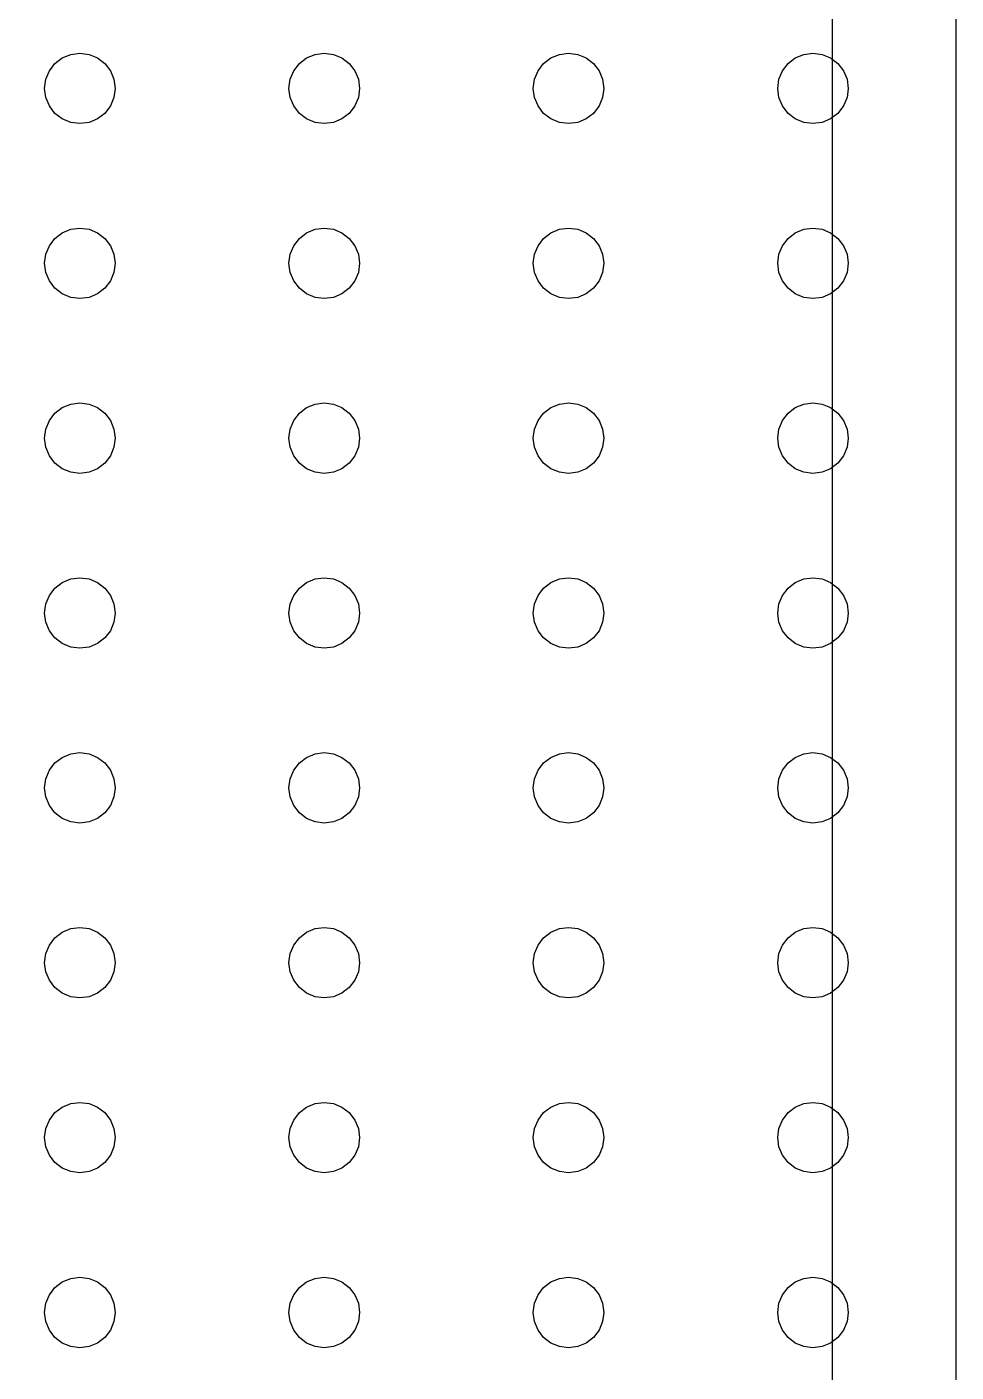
# Model space of a CAD drawing. Header units: millimetres. Extents: x 2562 to 7288, y 778 to 5635.
# Drawn here: x 5875.95 to 5883.85, y 1688.04 to 1699.49 of the extents above; entities that cross this region are included whole.
import ezdxf

# ---------------------------------------------------------------- set-up
doc = ezdxf.new("R2010")
doc.units = ezdxf.units.MM
doc.layers.add('0-gnl-gor3', color=252, linetype='Continuous')
doc.layers.add('2-tef-sabit', color=251, linetype='Continuous')

# ---------------------------------------------------------------- blocks, each defined once
blk = doc.blocks.new('ice well')
at = {"layer": '0-gnl-gor3'}
for p, q in [((62755.56, 6469.8), (62756.04, 6470.42)), ((62756.04, 6470.42), (62756.66, 6470.89)), ((62756.66, 6470.89), (62757.38, 6471.19)), ((62757.38, 6471.19), (62758.16, 6471.3)), ((62758.16, 6471.3), (62758.94, 6471.19)), ((62758.94, 6471.19), (62759.66, 6470.89)), ((62759.66, 6470.89), (62760.28, 6470.42)), ((62760.28, 6470.42), (62760.76, 6469.8)), ((62770.45, 6469.8), (62770.92, 6470.42)), ((62770.92, 6470.42), (62771.54, 6470.89)), ((62771.54, 6470.89), (62772.27, 6471.19)), ((62772.27, 6471.19), (62773.04, 6471.3)), ((62773.04, 6471.3), (62773.82, 6471.19)), ((62773.82, 6471.19), (62774.54, 6470.89)), ((62774.54, 6470.89), (62775.17, 6470.42)), ((62775.17, 6470.42), (62775.64, 6469.8)), ((62785.33, 6469.8), (62785.81, 6470.42)), ((62785.81, 6470.42), (62786.43, 6470.89)), ((62786.43, 6470.89), (62787.15, 6471.19)), ((62787.15, 6471.19), (62787.93, 6471.3)), ((62787.93, 6471.3), (62788.7, 6471.19)), ((62788.7, 6471.19), (62789.43, 6470.89)), ((62789.43, 6470.89), (62790.05, 6470.42)), ((62790.05, 6470.42), (62790.53, 6469.8)), ((62800.21, 6469.8), (62800.69, 6470.42)), ((62800.69, 6470.42), (62801.31, 6470.89)), ((62801.31, 6470.89), (62802.04, 6471.19)), ((62802.04, 6471.19), (62802.81, 6471.3)), ((62802.81, 6471.3), (62803.59, 6471.19)), ((62803.59, 6471.19), (62804.31, 6470.89)), ((62804.31, 6470.89), (62804.93, 6470.42)), ((62804.93, 6470.42), (62805.41, 6469.8)), ((62815.1, 6469.8), (62815.57, 6470.42)), ((62815.57, 6470.42), (62816.19, 6470.89)), ((62816.19, 6470.89), (62816.92, 6471.19)), ((62816.92, 6471.19), (62817.69, 6471.3)), ((62817.69, 6471.3), (62818.47, 6471.19)), ((62818.47, 6471.19), (62819.19, 6470.89)), ((62819.19, 6470.89), (62819.82, 6470.42)), ((62819.82, 6470.42), (62820.29, 6469.8)), ((62829.98, 6469.8), (62830.46, 6470.42)), ((62830.46, 6470.42), (62831.08, 6470.89)), ((62831.08, 6470.89), (62831.8, 6471.19)), ((62831.8, 6471.19), (62832.58, 6471.3)), ((62832.58, 6471.3), (62833.35, 6471.19)), ((62833.35, 6471.19), (62834.08, 6470.89)), ((62834.08, 6470.89), (62834.7, 6470.42)), ((62834.7, 6470.42), (62835.18, 6469.8)), ((62844.86, 6469.8), (62845.34, 6470.42)), ((62845.34, 6470.42), (62845.96, 6470.89)), ((62845.96, 6470.89), (62846.69, 6471.19)), ((62846.69, 6471.19), (62847.46, 6471.3)), ((62847.46, 6471.3), (62848.24, 6471.19)), ((62848.24, 6471.19), (62848.96, 6470.89)), ((62848.96, 6470.89), (62849.58, 6470.42)), ((62849.58, 6470.42), (62850.06, 6469.8)), ((62859.75, 6469.8), (62860.22, 6470.42)), ((62860.22, 6470.42), (62860.85, 6470.89)), ((62860.85, 6470.89), (62861.57, 6471.19)), ((62861.57, 6471.19), (62862.35, 6471.3)), ((62862.35, 6471.3), (62863.12, 6471.19)), ((62863.12, 6471.19), (62863.85, 6470.89)), ((62863.85, 6470.89), (62864.47, 6470.42)), ((62864.47, 6470.42), (62864.94, 6469.8)), ((62755.26, 6469.07), (62755.56, 6469.8)), ((62760.76, 6469.8), (62761.06, 6469.07)), ((62770.15, 6469.07), (62770.45, 6469.8)), ((62775.64, 6469.8), (62775.94, 6469.07)), ((62785.03, 6469.07), (62785.33, 6469.8)), ((62790.53, 6469.8), (62790.83, 6469.07)), ((62799.91, 6469.07), (62800.21, 6469.8)), ((62805.41, 6469.8), (62805.71, 6469.07)), ((62814.8, 6469.07), (62815.1, 6469.8)), ((62820.29, 6469.8), (62820.59, 6469.07)), ((62829.68, 6469.07), (62829.98, 6469.8)), ((62835.18, 6469.8), (62835.48, 6469.07)), ((62844.56, 6469.07), (62844.86, 6469.8)), ((62850.06, 6469.8), (62850.36, 6469.07)), ((62859.45, 6469.07), (62859.75, 6469.8)), ((62864.94, 6469.8), (62865.24, 6469.07)), ((62755.16, 6468.3), (62755.26, 6469.07)), ((62755.26, 6467.52), (62755.16, 6468.3)), ((62761.06, 6469.07), (62761.16, 6468.3)), ((62761.16, 6468.3), (62761.06, 6467.52)), ((62770.04, 6468.3), (62770.15, 6469.07)), ((62770.15, 6467.52), (62770.04, 6468.3)), ((62775.94, 6469.07), (62776.04, 6468.3)), ((62776.04, 6468.3), (62775.94, 6467.52)), ((62784.93, 6468.3), (62785.03, 6469.07)), ((62785.03, 6467.52), (62784.93, 6468.3)), ((62790.83, 6469.07), (62790.93, 6468.3)), ((62790.93, 6468.3), (62790.83, 6467.52)), ((62799.81, 6468.3), (62799.91, 6469.07)), ((62799.91, 6467.52), (62799.81, 6468.3)), ((62805.71, 6469.07), (62805.81, 6468.3)), ((62805.81, 6468.3), (62805.71, 6467.52)), ((62814.69, 6468.3), (62814.8, 6469.07)), ((62814.8, 6467.52), (62814.69, 6468.3)), ((62820.59, 6469.07), (62820.69, 6468.3)), ((62820.69, 6468.3), (62820.59, 6467.52)), ((62829.58, 6468.3), (62829.68, 6469.07)), ((62829.68, 6467.52), (62829.58, 6468.3)), ((62835.48, 6469.07), (62835.58, 6468.3)), ((62835.58, 6468.3), (62835.48, 6467.52)), ((62844.46, 6468.3), (62844.56, 6469.07)), ((62844.56, 6467.52), (62844.46, 6468.3)), ((62850.36, 6469.07), (62850.46, 6468.3)), ((62850.46, 6468.3), (62850.36, 6467.52)), ((62859.35, 6468.3), (62859.45, 6469.07)), ((62859.45, 6467.52), (62859.35, 6468.3)), ((62865.24, 6469.07), (62865.35, 6468.3)), ((62865.35, 6468.3), (62865.24, 6467.52)), ((62755.56, 6466.8), (62755.26, 6467.52)), ((62761.06, 6467.52), (62760.76, 6466.8)), ((62770.45, 6466.8), (62770.15, 6467.52)), ((62775.94, 6467.52), (62775.64, 6466.8)), ((62785.33, 6466.8), (62785.03, 6467.52)), ((62790.83, 6467.52), (62790.53, 6466.8)), ((62800.21, 6466.8), (62799.91, 6467.52)), ((62805.71, 6467.52), (62805.41, 6466.8)), ((62815.1, 6466.8), (62814.8, 6467.52)), ((62820.59, 6467.52), (62820.29, 6466.8)), ((62829.98, 6466.8), (62829.68, 6467.52)), ((62835.48, 6467.52), (62835.18, 6466.8)), ((62844.86, 6466.8), (62844.56, 6467.52)), ((62850.36, 6467.52), (62850.06, 6466.8)), ((62859.75, 6466.8), (62859.45, 6467.52)), ((62865.24, 6467.52), (62864.94, 6466.8)), ((62756.04, 6466.17), (62755.56, 6466.8)), ((62756.66, 6465.7), (62756.04, 6466.17)), ((62760.28, 6466.17), (62759.66, 6465.7)), ((62760.76, 6466.8), (62760.28, 6466.17)), ((62770.92, 6466.17), (62770.45, 6466.8)), ((62771.54, 6465.7), (62770.92, 6466.17)), ((62775.17, 6466.17), (62774.54, 6465.7)), ((62775.64, 6466.8), (62775.17, 6466.17)), ((62785.81, 6466.17), (62785.33, 6466.8)), ((62786.43, 6465.7), (62785.81, 6466.17)), ((62790.05, 6466.17), (62789.43, 6465.7)), ((62790.53, 6466.8), (62790.05, 6466.17)), ((62800.69, 6466.17), (62800.21, 6466.8)), ((62801.31, 6465.7), (62800.69, 6466.17)), ((62804.93, 6466.17), (62804.31, 6465.7)), ((62805.41, 6466.8), (62804.93, 6466.17)), ((62815.57, 6466.17), (62815.1, 6466.8)), ((62816.19, 6465.7), (62815.57, 6466.17)), ((62819.82, 6466.17), (62819.19, 6465.7)), ((62820.29, 6466.8), (62819.82, 6466.17)), ((62830.46, 6466.17), (62829.98, 6466.8)), ((62831.08, 6465.7), (62830.46, 6466.17)), ((62834.7, 6466.17), (62834.08, 6465.7)), ((62835.18, 6466.8), (62834.7, 6466.17)), ((62845.34, 6466.17), (62844.86, 6466.8)), ((62845.96, 6465.7), (62845.34, 6466.17)), ((62849.58, 6466.17), (62848.96, 6465.7)), ((62850.06, 6466.8), (62849.58, 6466.17)), ((62860.22, 6466.17), (62859.75, 6466.8)), ((62860.85, 6465.7), (62860.22, 6466.17)), ((62864.47, 6466.17), (62863.85, 6465.7)), ((62864.94, 6466.8), (62864.47, 6466.17)), ((62757.38, 6465.4), (62756.66, 6465.7)), ((62758.16, 6465.3), (62757.38, 6465.4)), ((62758.94, 6465.4), (62758.16, 6465.3)), ((62759.66, 6465.7), (62758.94, 6465.4)), ((62772.27, 6465.4), (62771.54, 6465.7)), ((62773.04, 6465.3), (62772.27, 6465.4)), ((62773.82, 6465.4), (62773.04, 6465.3)), ((62774.54, 6465.7), (62773.82, 6465.4)), ((62787.15, 6465.4), (62786.43, 6465.7)), ((62787.93, 6465.3), (62787.15, 6465.4)), ((62788.7, 6465.4), (62787.93, 6465.3)), ((62789.43, 6465.7), (62788.7, 6465.4)), ((62802.04, 6465.4), (62801.31, 6465.7)), ((62802.81, 6465.3), (62802.04, 6465.4)), ((62803.59, 6465.4), (62802.81, 6465.3)), ((62804.31, 6465.7), (62803.59, 6465.4)), ((62816.92, 6465.4), (62816.19, 6465.7)), ((62817.69, 6465.3), (62816.92, 6465.4)), ((62818.47, 6465.4), (62817.69, 6465.3)), ((62819.19, 6465.7), (62818.47, 6465.4)), ((62831.8, 6465.4), (62831.08, 6465.7)), ((62832.58, 6465.3), (62831.8, 6465.4)), ((62833.35, 6465.4), (62832.58, 6465.3)), ((62834.08, 6465.7), (62833.35, 6465.4)), ((62846.69, 6465.4), (62845.96, 6465.7)), ((62847.46, 6465.3), (62846.69, 6465.4)), ((62848.24, 6465.4), (62847.46, 6465.3)), ((62848.96, 6465.7), (62848.24, 6465.4)), ((62861.57, 6465.4), (62860.85, 6465.7)), ((62862.35, 6465.3), (62861.57, 6465.4)), ((62863.12, 6465.4), (62862.35, 6465.3)), ((62863.85, 6465.7), (62863.12, 6465.4)), ((62756.04, 6449.63), (62756.66, 6450.11)), ((62756.66, 6450.11), (62757.38, 6450.41)), ((62757.38, 6450.41), (62758.16, 6450.51)), ((62758.16, 6450.51), (62758.94, 6450.41)), ((62758.94, 6450.41), (62759.66, 6450.11)), ((62759.66, 6450.11), (62760.28, 6449.63)), ((62770.92, 6449.63), (62771.54, 6450.11)), ((62771.54, 6450.11), (62772.27, 6450.41)), ((62772.27, 6450.41), (62773.04, 6450.51)), ((62773.04, 6450.51), (62773.82, 6450.41)), ((62773.82, 6450.41), (62774.54, 6450.11)), ((62774.54, 6450.11), (62775.17, 6449.63)), ((62785.81, 6449.63), (62786.43, 6450.11)), ((62786.43, 6450.11), (62787.15, 6450.41)), ((62787.15, 6450.41), (62787.93, 6450.51)), ((62787.93, 6450.51), (62788.7, 6450.41)), ((62788.7, 6450.41), (62789.43, 6450.11)), ((62789.43, 6450.11), (62790.05, 6449.63)), ((62800.69, 6449.63), (62801.31, 6450.11)), ((62801.31, 6450.11), (62802.04, 6450.41)), ((62802.04, 6450.41), (62802.81, 6450.51)), ((62802.81, 6450.51), (62803.59, 6450.41)), ((62803.59, 6450.41), (62804.31, 6450.11)), ((62804.31, 6450.11), (62804.93, 6449.63)), ((62815.57, 6449.63), (62816.19, 6450.11)), ((62816.19, 6450.11), (62816.92, 6450.41)), ((62816.92, 6450.41), (62817.69, 6450.51)), ((62817.69, 6450.51), (62818.47, 6450.41)), ((62818.47, 6450.41), (62819.19, 6450.11)), ((62819.19, 6450.11), (62819.82, 6449.63)), ((62830.46, 6449.63), (62831.08, 6450.11)), ((62831.08, 6450.11), (62831.8, 6450.41)), ((62831.8, 6450.41), (62832.58, 6450.51)), ((62832.58, 6450.51), (62833.35, 6450.41)), ((62833.35, 6450.41), (62834.08, 6450.11)), ((62834.08, 6450.11), (62834.7, 6449.63)), ((62845.34, 6449.63), (62845.96, 6450.11)), ((62845.96, 6450.11), (62846.69, 6450.41)), ((62846.69, 6450.41), (62847.46, 6450.51)), ((62847.46, 6450.51), (62848.24, 6450.41)), ((62848.24, 6450.41), (62848.96, 6450.11)), ((62848.96, 6450.11), (62849.58, 6449.63)), ((62860.22, 6449.63), (62860.85, 6450.11)), ((62860.85, 6450.11), (62861.57, 6450.41)), ((62861.57, 6450.41), (62862.35, 6450.51)), ((62862.35, 6450.51), (62863.12, 6450.41)), ((62863.12, 6450.41), (62863.85, 6450.11)), ((62863.85, 6450.11), (62864.47, 6449.63)), ((62755.26, 6448.29), (62755.56, 6449.01)), ((62755.56, 6449.01), (62756.04, 6449.63)), ((62760.28, 6449.63), (62760.76, 6449.01)), ((62760.76, 6449.01), (62761.06, 6448.29)), ((62770.15, 6448.29), (62770.45, 6449.01)), ((62770.45, 6449.01), (62770.92, 6449.63)), ((62775.17, 6449.63), (62775.64, 6449.01)), ((62775.64, 6449.01), (62775.94, 6448.29)), ((62785.03, 6448.29), (62785.33, 6449.01)), ((62785.33, 6449.01), (62785.81, 6449.63)), ((62790.05, 6449.63), (62790.53, 6449.01)), ((62790.53, 6449.01), (62790.83, 6448.29)), ((62799.91, 6448.29), (62800.21, 6449.01)), ((62800.21, 6449.01), (62800.69, 6449.63)), ((62804.93, 6449.63), (62805.41, 6449.01)), ((62805.41, 6449.01), (62805.71, 6448.29)), ((62814.8, 6448.29), (62815.1, 6449.01)), ((62815.1, 6449.01), (62815.57, 6449.63)), ((62819.82, 6449.63), (62820.29, 6449.01)), ((62820.29, 6449.01), (62820.59, 6448.29)), ((62829.68, 6448.29), (62829.98, 6449.01)), ((62829.98, 6449.01), (62830.46, 6449.63)), ((62834.7, 6449.63), (62835.18, 6449.01)), ((62835.18, 6449.01), (62835.48, 6448.29)), ((62844.56, 6448.29), (62844.86, 6449.01)), ((62844.86, 6449.01), (62845.34, 6449.63)), ((62849.58, 6449.63), (62850.06, 6449.01)), ((62850.06, 6449.01), (62850.36, 6448.29)), ((62859.45, 6448.29), (62859.75, 6449.01)), ((62859.75, 6449.01), (62860.22, 6449.63)), ((62864.47, 6449.63), (62864.94, 6449.01)), ((62864.94, 6449.01), (62865.24, 6448.29)), ((62755.16, 6447.51), (62755.26, 6448.29)), ((62755.26, 6446.73), (62755.16, 6447.51)), ((62761.06, 6448.29), (62761.16, 6447.51)), ((62761.16, 6447.51), (62761.06, 6446.73)), ((62770.04, 6447.51), (62770.15, 6448.29)), ((62770.15, 6446.73), (62770.04, 6447.51)), ((62775.94, 6448.29), (62776.04, 6447.51)), ((62776.04, 6447.51), (62775.94, 6446.73)), ((62784.93, 6447.51), (62785.03, 6448.29)), ((62785.03, 6446.73), (62784.93, 6447.51)), ((62790.83, 6448.29), (62790.93, 6447.51)), ((62790.93, 6447.51), (62790.83, 6446.73)), ((62799.81, 6447.51), (62799.91, 6448.29)), ((62799.91, 6446.73), (62799.81, 6447.51)), ((62805.71, 6448.29), (62805.81, 6447.51)), ((62805.81, 6447.51), (62805.71, 6446.73)), ((62814.69, 6447.51), (62814.8, 6448.29)), ((62814.8, 6446.73), (62814.69, 6447.51)), ((62820.59, 6448.29), (62820.69, 6447.51)), ((62820.69, 6447.51), (62820.59, 6446.73)), ((62829.58, 6447.51), (62829.68, 6448.29)), ((62829.68, 6446.73), (62829.58, 6447.51)), ((62835.48, 6448.29), (62835.58, 6447.51)), ((62835.58, 6447.51), (62835.48, 6446.73)), ((62844.46, 6447.51), (62844.56, 6448.29)), ((62844.56, 6446.73), (62844.46, 6447.51)), ((62850.36, 6448.29), (62850.46, 6447.51)), ((62850.46, 6447.51), (62850.36, 6446.73)), ((62859.35, 6447.51), (62859.45, 6448.29)), ((62859.45, 6446.73), (62859.35, 6447.51)), ((62865.24, 6448.29), (62865.35, 6447.51)), ((62865.35, 6447.51), (62865.24, 6446.73)), ((62755.56, 6446.01), (62755.26, 6446.73)), ((62761.06, 6446.73), (62760.76, 6446.01)), ((62770.45, 6446.01), (62770.15, 6446.73)), ((62775.94, 6446.73), (62775.64, 6446.01)), ((62785.33, 6446.01), (62785.03, 6446.73)), ((62790.83, 6446.73), (62790.53, 6446.01)), ((62800.21, 6446.01), (62799.91, 6446.73)), ((62805.71, 6446.73), (62805.41, 6446.01)), ((62815.1, 6446.01), (62814.8, 6446.73)), ((62820.59, 6446.73), (62820.29, 6446.01)), ((62829.98, 6446.01), (62829.68, 6446.73)), ((62835.48, 6446.73), (62835.18, 6446.01)), ((62844.86, 6446.01), (62844.56, 6446.73)), ((62850.36, 6446.73), (62850.06, 6446.01)), ((62859.75, 6446.01), (62859.45, 6446.73)), ((62865.24, 6446.73), (62864.94, 6446.01)), ((62756.04, 6445.39), (62755.56, 6446.01)), ((62756.66, 6444.91), (62756.04, 6445.39)), ((62760.28, 6445.39), (62759.66, 6444.91)), ((62760.76, 6446.01), (62760.28, 6445.39)), ((62770.92, 6445.39), (62770.45, 6446.01)), ((62771.54, 6444.91), (62770.92, 6445.39)), ((62775.17, 6445.39), (62774.54, 6444.91)), ((62775.64, 6446.01), (62775.17, 6445.39)), ((62785.81, 6445.39), (62785.33, 6446.01)), ((62786.43, 6444.91), (62785.81, 6445.39)), ((62790.05, 6445.39), (62789.43, 6444.91)), ((62790.53, 6446.01), (62790.05, 6445.39)), ((62800.69, 6445.39), (62800.21, 6446.01)), ((62801.31, 6444.91), (62800.69, 6445.39)), ((62804.93, 6445.39), (62804.31, 6444.91)), ((62805.41, 6446.01), (62804.93, 6445.39)), ((62815.57, 6445.39), (62815.1, 6446.01)), ((62816.19, 6444.91), (62815.57, 6445.39)), ((62819.82, 6445.39), (62819.19, 6444.91)), ((62820.29, 6446.01), (62819.82, 6445.39)), ((62830.46, 6445.39), (62829.98, 6446.01)), ((62831.08, 6444.91), (62830.46, 6445.39)), ((62834.7, 6445.39), (62834.08, 6444.91)), ((62835.18, 6446.01), (62834.7, 6445.39)), ((62845.34, 6445.39), (62844.86, 6446.01)), ((62845.96, 6444.91), (62845.34, 6445.39)), ((62849.58, 6445.39), (62848.96, 6444.91)), ((62850.06, 6446.01), (62849.58, 6445.39)), ((62860.22, 6445.39), (62859.75, 6446.01)), ((62860.85, 6444.91), (62860.22, 6445.39)), ((62864.47, 6445.39), (62863.85, 6444.91)), ((62864.94, 6446.01), (62864.47, 6445.39)), ((62757.38, 6444.61), (62756.66, 6444.91)), ((62758.16, 6444.51), (62757.38, 6444.61)), ((62758.94, 6444.61), (62758.16, 6444.51)), ((62759.66, 6444.91), (62758.94, 6444.61)), ((62772.27, 6444.61), (62771.54, 6444.91)), ((62773.04, 6444.51), (62772.27, 6444.61)), ((62773.82, 6444.61), (62773.04, 6444.51)), ((62774.54, 6444.91), (62773.82, 6444.61)), ((62787.15, 6444.61), (62786.43, 6444.91)), ((62787.93, 6444.51), (62787.15, 6444.61)), ((62788.7, 6444.61), (62787.93, 6444.51)), ((62789.43, 6444.91), (62788.7, 6444.61)), ((62802.04, 6444.61), (62801.31, 6444.91)), ((62802.81, 6444.51), (62802.04, 6444.61)), ((62803.59, 6444.61), (62802.81, 6444.51)), ((62804.31, 6444.91), (62803.59, 6444.61)), ((62816.92, 6444.61), (62816.19, 6444.91)), ((62817.69, 6444.51), (62816.92, 6444.61)), ((62818.47, 6444.61), (62817.69, 6444.51)), ((62819.19, 6444.91), (62818.47, 6444.61)), ((62831.8, 6444.61), (62831.08, 6444.91)), ((62832.58, 6444.51), (62831.8, 6444.61)), ((62833.35, 6444.61), (62832.58, 6444.51)), ((62834.08, 6444.91), (62833.35, 6444.61)), ((62846.69, 6444.61), (62845.96, 6444.91)), ((62847.46, 6444.51), (62846.69, 6444.61)), ((62848.24, 6444.61), (62847.46, 6444.51)), ((62848.96, 6444.91), (62848.24, 6444.61)), ((62861.57, 6444.61), (62860.85, 6444.91)), ((62862.35, 6444.51), (62861.57, 6444.61)), ((62863.12, 6444.61), (62862.35, 6444.51)), ((62863.85, 6444.91), (62863.12, 6444.61)), ((62756.04, 6428.85), (62756.66, 6429.32)), ((62756.66, 6429.32), (62757.38, 6429.62)), ((62757.38, 6429.62), (62758.16, 6429.73)), ((62758.16, 6429.73), (62758.94, 6429.62)), ((62758.94, 6429.62), (62759.66, 6429.32)), ((62759.66, 6429.32), (62760.28, 6428.85)), ((62770.92, 6428.85), (62771.54, 6429.32)), ((62771.54, 6429.32), (62772.27, 6429.62)), ((62772.27, 6429.62), (62773.04, 6429.73)), ((62773.04, 6429.73), (62773.82, 6429.62)), ((62773.82, 6429.62), (62774.54, 6429.32)), ((62774.54, 6429.32), (62775.17, 6428.85)), ((62785.81, 6428.85), (62786.43, 6429.32)), ((62786.43, 6429.32), (62787.15, 6429.62)), ((62787.15, 6429.62), (62787.93, 6429.73)), ((62787.93, 6429.73), (62788.7, 6429.62)), ((62788.7, 6429.62), (62789.43, 6429.32)), ((62789.43, 6429.32), (62790.05, 6428.85)), ((62800.69, 6428.85), (62801.31, 6429.32)), ((62801.31, 6429.32), (62802.04, 6429.62)), ((62802.04, 6429.62), (62802.81, 6429.73)), ((62802.81, 6429.73), (62803.59, 6429.62)), ((62803.59, 6429.62), (62804.31, 6429.32)), ((62804.31, 6429.32), (62804.93, 6428.85)), ((62815.57, 6428.85), (62816.19, 6429.32)), ((62816.19, 6429.32), (62816.92, 6429.62)), ((62816.92, 6429.62), (62817.69, 6429.73)), ((62817.69, 6429.73), (62818.47, 6429.62)), ((62818.47, 6429.62), (62819.19, 6429.32)), ((62819.19, 6429.32), (62819.82, 6428.85)), ((62830.46, 6428.85), (62831.08, 6429.32)), ((62831.08, 6429.32), (62831.8, 6429.62)), ((62831.8, 6429.62), (62832.58, 6429.73)), ((62832.58, 6429.73), (62833.35, 6429.62)), ((62833.35, 6429.62), (62834.08, 6429.32)), ((62834.08, 6429.32), (62834.7, 6428.85)), ((62845.34, 6428.85), (62845.96, 6429.32)), ((62845.96, 6429.32), (62846.69, 6429.62)), ((62846.69, 6429.62), (62847.46, 6429.73)), ((62847.46, 6429.73), (62848.24, 6429.62)), ((62848.24, 6429.62), (62848.96, 6429.32)), ((62848.96, 6429.32), (62849.58, 6428.85)), ((62860.22, 6428.85), (62860.85, 6429.32)), ((62860.85, 6429.32), (62861.57, 6429.62)), ((62861.57, 6429.62), (62862.35, 6429.73)), ((62862.35, 6429.73), (62863.12, 6429.62)), ((62863.12, 6429.62), (62863.85, 6429.32)), ((62863.85, 6429.32), (62864.47, 6428.85)), ((62755.26, 6427.5), (62755.56, 6428.23)), ((62755.56, 6428.23), (62756.04, 6428.85)), ((62760.28, 6428.85), (62760.76, 6428.23)), ((62760.76, 6428.23), (62761.06, 6427.5)), ((62770.15, 6427.5), (62770.45, 6428.23)), ((62770.45, 6428.23), (62770.92, 6428.85)), ((62775.17, 6428.85), (62775.64, 6428.23)), ((62775.64, 6428.23), (62775.94, 6427.5)), ((62785.03, 6427.5), (62785.33, 6428.23)), ((62785.33, 6428.23), (62785.81, 6428.85)), ((62790.05, 6428.85), (62790.53, 6428.23)), ((62790.53, 6428.23), (62790.83, 6427.5)), ((62799.91, 6427.5), (62800.21, 6428.23)), ((62800.21, 6428.23), (62800.69, 6428.85)), ((62804.93, 6428.85), (62805.41, 6428.23)), ((62805.41, 6428.23), (62805.71, 6427.5)), ((62814.8, 6427.5), (62815.1, 6428.23)), ((62815.1, 6428.23), (62815.57, 6428.85)), ((62819.82, 6428.85), (62820.29, 6428.23)), ((62820.29, 6428.23), (62820.59, 6427.5)), ((62829.68, 6427.5), (62829.98, 6428.23)), ((62829.98, 6428.23), (62830.46, 6428.85)), ((62834.7, 6428.85), (62835.18, 6428.23)), ((62835.18, 6428.23), (62835.48, 6427.5)), ((62844.56, 6427.5), (62844.86, 6428.23)), ((62844.86, 6428.23), (62845.34, 6428.85)), ((62849.58, 6428.85), (62850.06, 6428.23)), ((62850.06, 6428.23), (62850.36, 6427.5)), ((62859.45, 6427.5), (62859.75, 6428.23)), ((62859.75, 6428.23), (62860.22, 6428.85)), ((62864.47, 6428.85), (62864.94, 6428.23)), ((62864.94, 6428.23), (62865.24, 6427.5)), ((62755.16, 6426.73), (62755.26, 6427.5)), ((62761.06, 6427.5), (62761.16, 6426.73)), ((62770.04, 6426.73), (62770.15, 6427.5)), ((62775.94, 6427.5), (62776.04, 6426.73)), ((62784.93, 6426.73), (62785.03, 6427.5)), ((62790.83, 6427.5), (62790.93, 6426.73)), ((62799.81, 6426.73), (62799.91, 6427.5)), ((62805.71, 6427.5), (62805.81, 6426.73)), ((62814.69, 6426.73), (62814.8, 6427.5)), ((62820.59, 6427.5), (62820.69, 6426.73)), ((62829.58, 6426.73), (62829.68, 6427.5)), ((62835.48, 6427.5), (62835.58, 6426.73)), ((62844.46, 6426.73), (62844.56, 6427.5)), ((62850.36, 6427.5), (62850.46, 6426.73)), ((62859.35, 6426.73), (62859.45, 6427.5)), ((62865.24, 6427.5), (62865.35, 6426.73)), ((62755.26, 6425.95), (62755.16, 6426.73)), ((62755.56, 6425.23), (62755.26, 6425.95)), ((62761.06, 6425.95), (62760.76, 6425.23)), ((62761.16, 6426.73), (62761.06, 6425.95)), ((62770.15, 6425.95), (62770.04, 6426.73)), ((62770.45, 6425.23), (62770.15, 6425.95)), ((62775.94, 6425.95), (62775.64, 6425.23)), ((62776.04, 6426.73), (62775.94, 6425.95)), ((62785.03, 6425.95), (62784.93, 6426.73)), ((62785.33, 6425.23), (62785.03, 6425.95)), ((62790.83, 6425.95), (62790.53, 6425.23)), ((62790.93, 6426.73), (62790.83, 6425.95)), ((62799.91, 6425.95), (62799.81, 6426.73)), ((62800.21, 6425.23), (62799.91, 6425.95)), ((62805.71, 6425.95), (62805.41, 6425.23)), ((62805.81, 6426.73), (62805.71, 6425.95)), ((62814.8, 6425.95), (62814.69, 6426.73)), ((62815.1, 6425.23), (62814.8, 6425.95)), ((62820.59, 6425.95), (62820.29, 6425.23)), ((62820.69, 6426.73), (62820.59, 6425.95)), ((62829.68, 6425.95), (62829.58, 6426.73)), ((62829.98, 6425.23), (62829.68, 6425.95)), ((62835.48, 6425.95), (62835.18, 6425.23)), ((62835.58, 6426.73), (62835.48, 6425.95)), ((62844.56, 6425.95), (62844.46, 6426.73)), ((62844.86, 6425.23), (62844.56, 6425.95)), ((62850.36, 6425.95), (62850.06, 6425.23)), ((62850.46, 6426.73), (62850.36, 6425.95)), ((62859.45, 6425.95), (62859.35, 6426.73)), ((62859.75, 6425.23), (62859.45, 6425.95)), ((62865.24, 6425.95), (62864.94, 6425.23)), ((62865.35, 6426.73), (62865.24, 6425.95)), ((62756.04, 6424.6), (62755.56, 6425.23)), ((62756.66, 6424.13), (62756.04, 6424.6)), ((62760.28, 6424.6), (62759.66, 6424.13)), ((62760.76, 6425.23), (62760.28, 6424.6)), ((62770.92, 6424.6), (62770.45, 6425.23)), ((62771.54, 6424.13), (62770.92, 6424.6)), ((62775.17, 6424.6), (62774.54, 6424.13)), ((62775.64, 6425.23), (62775.17, 6424.6)), ((62785.81, 6424.6), (62785.33, 6425.23)), ((62786.43, 6424.13), (62785.81, 6424.6)), ((62790.05, 6424.6), (62789.43, 6424.13)), ((62790.53, 6425.23), (62790.05, 6424.6)), ((62800.69, 6424.6), (62800.21, 6425.23)), ((62801.31, 6424.13), (62800.69, 6424.6)), ((62804.93, 6424.6), (62804.31, 6424.13)), ((62805.41, 6425.23), (62804.93, 6424.6)), ((62815.57, 6424.6), (62815.1, 6425.23)), ((62816.19, 6424.13), (62815.57, 6424.6)), ((62819.82, 6424.6), (62819.19, 6424.13)), ((62820.29, 6425.23), (62819.82, 6424.6)), ((62830.46, 6424.6), (62829.98, 6425.23)), ((62831.08, 6424.13), (62830.46, 6424.6)), ((62834.7, 6424.6), (62834.08, 6424.13)), ((62835.18, 6425.23), (62834.7, 6424.6)), ((62845.34, 6424.6), (62844.86, 6425.23)), ((62845.96, 6424.13), (62845.34, 6424.6)), ((62849.58, 6424.6), (62848.96, 6424.13)), ((62850.06, 6425.23), (62849.58, 6424.6)), ((62860.22, 6424.6), (62859.75, 6425.23)), ((62860.85, 6424.13), (62860.22, 6424.6)), ((62864.47, 6424.6), (62863.85, 6424.13)), ((62864.94, 6425.23), (62864.47, 6424.6)), ((62757.38, 6423.83), (62756.66, 6424.13)), ((62758.16, 6423.73), (62757.38, 6423.83)), ((62758.94, 6423.83), (62758.16, 6423.73)), ((62759.66, 6424.13), (62758.94, 6423.83)), ((62772.27, 6423.83), (62771.54, 6424.13)), ((62773.04, 6423.73), (62772.27, 6423.83)), ((62773.82, 6423.83), (62773.04, 6423.73)), ((62774.54, 6424.13), (62773.82, 6423.83)), ((62787.15, 6423.83), (62786.43, 6424.13)), ((62787.93, 6423.73), (62787.15, 6423.83)), ((62788.7, 6423.83), (62787.93, 6423.73)), ((62789.43, 6424.13), (62788.7, 6423.83)), ((62802.04, 6423.83), (62801.31, 6424.13)), ((62802.81, 6423.73), (62802.04, 6423.83)), ((62803.59, 6423.83), (62802.81, 6423.73)), ((62804.31, 6424.13), (62803.59, 6423.83)), ((62816.92, 6423.83), (62816.19, 6424.13)), ((62817.69, 6423.73), (62816.92, 6423.83)), ((62818.47, 6423.83), (62817.69, 6423.73)), ((62819.19, 6424.13), (62818.47, 6423.83)), ((62831.8, 6423.83), (62831.08, 6424.13)), ((62832.58, 6423.73), (62831.8, 6423.83)), ((62833.35, 6423.83), (62832.58, 6423.73)), ((62834.08, 6424.13), (62833.35, 6423.83)), ((62846.69, 6423.83), (62845.96, 6424.13)), ((62847.46, 6423.73), (62846.69, 6423.83)), ((62848.24, 6423.83), (62847.46, 6423.73)), ((62848.96, 6424.13), (62848.24, 6423.83)), ((62861.57, 6423.83), (62860.85, 6424.13)), ((62862.35, 6423.73), (62861.57, 6423.83)), ((62863.12, 6423.83), (62862.35, 6423.73)), ((62863.85, 6424.13), (62863.12, 6423.83)), ((62756.04, 6408.06), (62756.66, 6408.54)), ((62756.66, 6408.54), (62757.38, 6408.84)), ((62757.38, 6408.84), (62758.16, 6408.94)), ((62758.16, 6408.94), (62758.94, 6408.84)), ((62758.94, 6408.84), (62759.66, 6408.54)), ((62759.66, 6408.54), (62760.28, 6408.06)), ((62770.92, 6408.06), (62771.54, 6408.54)), ((62771.54, 6408.54), (62772.27, 6408.84)), ((62772.27, 6408.84), (62773.04, 6408.94)), ((62773.04, 6408.94), (62773.82, 6408.84)), ((62773.82, 6408.84), (62774.54, 6408.54)), ((62774.54, 6408.54), (62775.17, 6408.06)), ((62785.81, 6408.06), (62786.43, 6408.54)), ((62786.43, 6408.54), (62787.15, 6408.84)), ((62787.15, 6408.84), (62787.93, 6408.94)), ((62787.93, 6408.94), (62788.7, 6408.84)), ((62788.7, 6408.84), (62789.43, 6408.54)), ((62789.43, 6408.54), (62790.05, 6408.06)), ((62800.69, 6408.06), (62801.31, 6408.54)), ((62801.31, 6408.54), (62802.04, 6408.84)), ((62802.04, 6408.84), (62802.81, 6408.94)), ((62802.81, 6408.94), (62803.59, 6408.84)), ((62803.59, 6408.84), (62804.31, 6408.54)), ((62804.31, 6408.54), (62804.93, 6408.06)), ((62815.57, 6408.06), (62816.19, 6408.54)), ((62816.19, 6408.54), (62816.92, 6408.84)), ((62816.92, 6408.84), (62817.69, 6408.94)), ((62817.69, 6408.94), (62818.47, 6408.84)), ((62818.47, 6408.84), (62819.19, 6408.54)), ((62819.19, 6408.54), (62819.82, 6408.06)), ((62830.46, 6408.06), (62831.08, 6408.54)), ((62831.08, 6408.54), (62831.8, 6408.84)), ((62831.8, 6408.84), (62832.58, 6408.94)), ((62832.58, 6408.94), (62833.35, 6408.84)), ((62833.35, 6408.84), (62834.08, 6408.54)), ((62834.08, 6408.54), (62834.7, 6408.06)), ((62845.34, 6408.06), (62845.96, 6408.54)), ((62845.96, 6408.54), (62846.69, 6408.84)), ((62846.69, 6408.84), (62847.46, 6408.94)), ((62847.46, 6408.94), (62848.24, 6408.84)), ((62848.24, 6408.84), (62848.96, 6408.54)), ((62848.96, 6408.54), (62849.58, 6408.06)), ((62860.22, 6408.06), (62860.85, 6408.54)), ((62860.85, 6408.54), (62861.57, 6408.84)), ((62861.57, 6408.84), (62862.35, 6408.94)), ((62862.35, 6408.94), (62863.12, 6408.84)), ((62863.12, 6408.84), (62863.85, 6408.54)), ((62863.85, 6408.54), (62864.47, 6408.06)), ((62755.26, 6406.72), (62755.56, 6407.44)), ((62755.56, 6407.44), (62756.04, 6408.06)), ((62760.28, 6408.06), (62760.76, 6407.44)), ((62760.76, 6407.44), (62761.06, 6406.72)), ((62770.15, 6406.72), (62770.45, 6407.44)), ((62770.45, 6407.44), (62770.92, 6408.06)), ((62775.17, 6408.06), (62775.64, 6407.44)), ((62775.64, 6407.44), (62775.94, 6406.72)), ((62785.03, 6406.72), (62785.33, 6407.44)), ((62785.33, 6407.44), (62785.81, 6408.06)), ((62790.05, 6408.06), (62790.53, 6407.44)), ((62790.53, 6407.44), (62790.83, 6406.72)), ((62799.91, 6406.72), (62800.21, 6407.44)), ((62800.21, 6407.44), (62800.69, 6408.06)), ((62804.93, 6408.06), (62805.41, 6407.44)), ((62805.41, 6407.44), (62805.71, 6406.72)), ((62814.8, 6406.72), (62815.1, 6407.44)), ((62815.1, 6407.44), (62815.57, 6408.06)), ((62819.82, 6408.06), (62820.29, 6407.44)), ((62820.29, 6407.44), (62820.59, 6406.72)), ((62829.68, 6406.72), (62829.98, 6407.44)), ((62829.98, 6407.44), (62830.46, 6408.06)), ((62834.7, 6408.06), (62835.18, 6407.44)), ((62835.18, 6407.44), (62835.48, 6406.72)), ((62844.56, 6406.72), (62844.86, 6407.44)), ((62844.86, 6407.44), (62845.34, 6408.06)), ((62849.58, 6408.06), (62850.06, 6407.44)), ((62850.06, 6407.44), (62850.36, 6406.72)), ((62859.45, 6406.72), (62859.75, 6407.44)), ((62859.75, 6407.44), (62860.22, 6408.06)), ((62864.47, 6408.06), (62864.94, 6407.44)), ((62864.94, 6407.44), (62865.24, 6406.72)), ((62755.16, 6405.94), (62755.26, 6406.72)), ((62761.06, 6406.72), (62761.16, 6405.94)), ((62770.04, 6405.94), (62770.15, 6406.72)), ((62775.94, 6406.72), (62776.04, 6405.94)), ((62784.93, 6405.94), (62785.03, 6406.72)), ((62790.83, 6406.72), (62790.93, 6405.94)), ((62799.81, 6405.94), (62799.91, 6406.72)), ((62805.71, 6406.72), (62805.81, 6405.94)), ((62814.69, 6405.94), (62814.8, 6406.72)), ((62820.59, 6406.72), (62820.69, 6405.94)), ((62829.58, 6405.94), (62829.68, 6406.72)), ((62835.48, 6406.72), (62835.58, 6405.94)), ((62844.46, 6405.94), (62844.56, 6406.72)), ((62850.36, 6406.72), (62850.46, 6405.94)), ((62859.35, 6405.94), (62859.45, 6406.72)), ((62865.24, 6406.72), (62865.35, 6405.94)), ((62755.26, 6405.16), (62755.16, 6405.94)), ((62755.56, 6404.44), (62755.26, 6405.16)), ((62761.06, 6405.16), (62760.76, 6404.44)), ((62761.16, 6405.94), (62761.06, 6405.16)), ((62770.15, 6405.16), (62770.04, 6405.94)), ((62770.45, 6404.44), (62770.15, 6405.16)), ((62775.94, 6405.16), (62775.64, 6404.44)), ((62776.04, 6405.94), (62775.94, 6405.16)), ((62785.03, 6405.16), (62784.93, 6405.94)), ((62785.33, 6404.44), (62785.03, 6405.16)), ((62790.83, 6405.16), (62790.53, 6404.44)), ((62790.93, 6405.94), (62790.83, 6405.16)), ((62799.91, 6405.16), (62799.81, 6405.94)), ((62800.21, 6404.44), (62799.91, 6405.16)), ((62805.71, 6405.16), (62805.41, 6404.44)), ((62805.81, 6405.94), (62805.71, 6405.16)), ((62814.8, 6405.16), (62814.69, 6405.94)), ((62815.1, 6404.44), (62814.8, 6405.16)), ((62820.59, 6405.16), (62820.29, 6404.44)), ((62820.69, 6405.94), (62820.59, 6405.16)), ((62829.68, 6405.16), (62829.58, 6405.94)), ((62829.98, 6404.44), (62829.68, 6405.16)), ((62835.48, 6405.16), (62835.18, 6404.44)), ((62835.58, 6405.94), (62835.48, 6405.16)), ((62844.56, 6405.16), (62844.46, 6405.94)), ((62844.86, 6404.44), (62844.56, 6405.16)), ((62850.36, 6405.16), (62850.06, 6404.44)), ((62850.46, 6405.94), (62850.36, 6405.16)), ((62859.45, 6405.16), (62859.35, 6405.94)), ((62859.75, 6404.44), (62859.45, 6405.16)), ((62865.24, 6405.16), (62864.94, 6404.44)), ((62865.35, 6405.94), (62865.24, 6405.16)), ((62756.04, 6403.82), (62755.56, 6404.44)), ((62760.76, 6404.44), (62760.28, 6403.82)), ((62770.92, 6403.82), (62770.45, 6404.44)), ((62775.64, 6404.44), (62775.17, 6403.82)), ((62785.81, 6403.82), (62785.33, 6404.44)), ((62790.53, 6404.44), (62790.05, 6403.82)), ((62800.69, 6403.82), (62800.21, 6404.44)), ((62805.41, 6404.44), (62804.93, 6403.82)), ((62815.57, 6403.82), (62815.1, 6404.44)), ((62820.29, 6404.44), (62819.82, 6403.82)), ((62830.46, 6403.82), (62829.98, 6404.44)), ((62835.18, 6404.44), (62834.7, 6403.82)), ((62845.34, 6403.82), (62844.86, 6404.44)), ((62850.06, 6404.44), (62849.58, 6403.82)), ((62860.22, 6403.82), (62859.75, 6404.44)), ((62864.94, 6404.44), (62864.47, 6403.82)), ((62756.66, 6403.34), (62756.04, 6403.82)), ((62757.38, 6403.04), (62756.66, 6403.34)), ((62758.16, 6402.94), (62757.38, 6403.04)), ((62758.94, 6403.04), (62758.16, 6402.94)), ((62759.66, 6403.34), (62758.94, 6403.04)), ((62760.28, 6403.82), (62759.66, 6403.34)), ((62771.54, 6403.34), (62770.92, 6403.82)), ((62772.27, 6403.04), (62771.54, 6403.34)), ((62773.04, 6402.94), (62772.27, 6403.04)), ((62773.82, 6403.04), (62773.04, 6402.94)), ((62774.54, 6403.34), (62773.82, 6403.04)), ((62775.17, 6403.82), (62774.54, 6403.34)), ((62786.43, 6403.34), (62785.81, 6403.82)), ((62787.15, 6403.04), (62786.43, 6403.34)), ((62787.93, 6402.94), (62787.15, 6403.04)), ((62788.7, 6403.04), (62787.93, 6402.94)), ((62789.43, 6403.34), (62788.7, 6403.04)), ((62790.05, 6403.82), (62789.43, 6403.34)), ((62801.31, 6403.34), (62800.69, 6403.82)), ((62802.04, 6403.04), (62801.31, 6403.34)), ((62802.81, 6402.94), (62802.04, 6403.04)), ((62803.59, 6403.04), (62802.81, 6402.94)), ((62804.31, 6403.34), (62803.59, 6403.04)), ((62804.93, 6403.82), (62804.31, 6403.34)), ((62816.19, 6403.34), (62815.57, 6403.82)), ((62816.92, 6403.04), (62816.19, 6403.34)), ((62817.69, 6402.94), (62816.92, 6403.04)), ((62818.47, 6403.04), (62817.69, 6402.94)), ((62819.19, 6403.34), (62818.47, 6403.04)), ((62819.82, 6403.82), (62819.19, 6403.34)), ((62831.08, 6403.34), (62830.46, 6403.82)), ((62831.8, 6403.04), (62831.08, 6403.34)), ((62832.58, 6402.94), (62831.8, 6403.04)), ((62833.35, 6403.04), (62832.58, 6402.94)), ((62834.08, 6403.34), (62833.35, 6403.04)), ((62834.7, 6403.82), (62834.08, 6403.34)), ((62845.96, 6403.34), (62845.34, 6403.82)), ((62846.69, 6403.04), (62845.96, 6403.34)), ((62847.46, 6402.94), (62846.69, 6403.04)), ((62848.24, 6403.04), (62847.46, 6402.94)), ((62848.96, 6403.34), (62848.24, 6403.04)), ((62849.58, 6403.82), (62848.96, 6403.34)), ((62860.85, 6403.34), (62860.22, 6403.82)), ((62861.57, 6403.04), (62860.85, 6403.34)), ((62862.35, 6402.94), (62861.57, 6403.04)), ((62863.12, 6403.04), (62862.35, 6402.94)), ((62863.85, 6403.34), (62863.12, 6403.04)), ((62864.47, 6403.82), (62863.85, 6403.34)), ((62643.93, 6393.76), (62918.93, 6393.76))]:
    blk.add_line(p, q, dxfattribs=at)
blk = doc.blocks.new('DELIUNIT')
at = {"layer": '0-gnl-gor3', "xscale": 0.1, "yscale": 0.1, "zscale": 0.1, "rotation": 180}
blk.add_blockref('ice well', (6032.873, 639.376), dxfattribs=at)

msp = doc.modelspace()

# ---------------------------------------------------------------- linework, layer by layer
at = {"layer": '2-tef-sabit', "ltscale": 7}
msp.add_lwpolyline([(5882.799, 1754.621), (5882.799, 1424.602), (5771.594, 1424.602), (5771.594, 1754.621)], close=True, dxfattribs=at)

# ---------------------------------------------------------------- block references
at = {"layer": '2-tef-sabit', "rotation": 270}
msp.add_blockref('DELIUNIT', (5883.854, 1445.602), dxfattribs=at)

doc.saveas('drawing.dxf')
